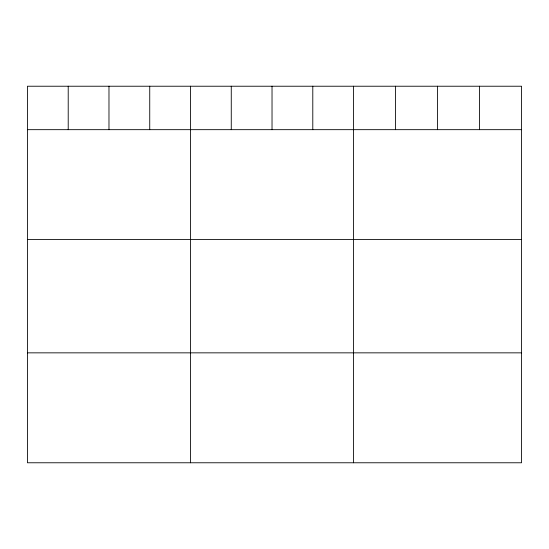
<?xml version="1.0" encoding="UTF-8"?>
<svg xmlns="http://www.w3.org/2000/svg" width="549" height="549" viewBox="0 0 549 549"><rect width="100%" height="100%" fill="white"/><g stroke="black" fill="none" stroke-linecap="round" stroke-linejoin="round"><path stroke-width="0.82" d="M521.55 129.667L521.55 462.773L27.45 462.773L27.45 86.227L521.55 86.227L521.55 129.667L27.45 129.667M27.45 239.59L521.55 239.59M27.45 352.849L521.55 352.849M479.551 86.227L479.551 129.667M437.553 86.227L437.553 129.667M395.555 86.227L395.555 129.667M353.556 86.227L353.556 462.773M312.793 86.227L312.793 129.667M272.029 86.227L272.029 129.667M231.266 86.227L231.266 129.667M190.503 86.227L190.503 462.773M149.74 86.227L149.74 129.667M108.977 86.227L108.977 129.667M68.213 86.227L68.213 129.667"/></g></svg>
